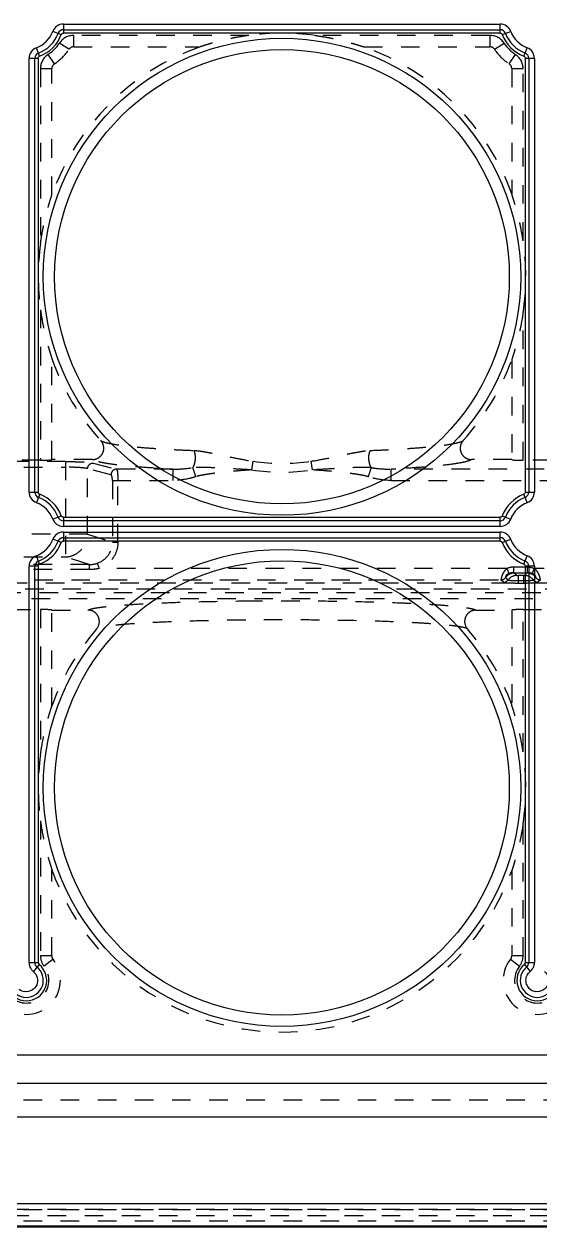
# Model space of a CAD drawing. Header units: millimetres. Extents: x -840 to 1682, y -9216 to -2117.
# Drawn here: x -365.1 to -319.7, y -2617 to -2511.1 of the extents above; entities that cross this region are included whole.
import ezdxf

# ---------------------------------------------------------------- set-up
doc = ezdxf.new("R2010")
doc.units = ezdxf.units.MM
doc.header["$LTSCALE"] = 16.335
doc.linetypes.add('HIDDEN', pattern=[0.2, 0.1, -0.1])
doc.layers.get('0').update_dxf_attribs({"linetype": 'CONTINUOUS'})
doc.layers.add('DEFAULT_2', color=8, linetype='HIDDEN')

msp = doc.modelspace()

# ---------------------------------------------------------------- linework, layer by layer
at = {"color": 7, "linetype": 'Continuous'}
for p, q in [((-361.935, -2511.958), (-362.546, -2511.724)), ((-361.802, -2512.02), (-361.935, -2511.958)), ((-361.612, -2511.081), (-323.188, -2511.081)), ((-361.612, -2511.081), (-361.612, -2511.881)), ((-361.612, -2511.581), (-323.188, -2511.581)), ((-323.2, -2511.881), (-361.612, -2511.881)), ((-323.188, -2511.881), (-323.188, -2511.081)), ((-323.001, -2512.01), (-322.254, -2511.724)), ((-364.631, -2552.285), (-364.631, -2514.1)), ((-363.831, -2514.1), (-364.631, -2514.1)), ((-364.131, -2552.285), (-364.131, -2514.1)), ((-363.702, -2513.914), (-363.988, -2513.166)), ((-363.831, -2514.112), (-363.831, -2552.285)), ((-321.107, -2513.91), (-321.045, -2513.777)), ((-321.045, -2513.777), (-320.812, -2513.166)), ((-320.169, -2514.1), (-320.969, -2514.1)), ((-320.969, -2552.274), (-320.969, -2514.1)), ((-320.669, -2514.1), (-320.669, -2552.285)), ((-320.169, -2514.1), (-320.169, -2552.285)), ((-364.631, -2552.285), (-363.831, -2552.285)), ((-320.969, -2552.285), (-320.169, -2552.285)), ((-363.755, -2552.609), (-363.988, -2553.219)), ((-363.693, -2552.476), (-363.755, -2552.609)), ((-320.812, -2553.219), (-321.097, -2552.472)), ((-362.546, -2554.662), (-361.798, -2554.376)), ((-322.998, -2554.366), (-322.864, -2554.428)), ((-322.864, -2554.428), (-322.254, -2554.662)), ((-361.612, -2554.505), (-361.612, -2555.305)), ((-323.188, -2554.805), (-361.612, -2554.805)), ((-323.188, -2555.305), (-361.612, -2555.305)), ((-361.6, -2554.505), (-323.188, -2554.505)), ((-323.188, -2555.305), (-323.188, -2554.505)), ((-361.935, -2556.681), (-362.546, -2556.447)), ((-361.612, -2555.805), (-323.188, -2555.805)), ((-361.612, -2555.805), (-361.612, -2556.605)), ((-361.612, -2556.305), (-323.188, -2556.305)), ((-323.188, -2556.605), (-323.188, -2555.805)), ((-323.001, -2556.733), (-322.254, -2556.447)), ((-361.802, -2556.743), (-361.935, -2556.681)), ((-323.2, -2556.605), (-361.612, -2556.605)), ((-363.702, -2558.637), (-363.988, -2557.89)), ((-321.107, -2558.634), (-321.045, -2558.5)), ((-321.045, -2558.5), (-320.812, -2557.89)), ((-363.831, -2558.824), (-364.631, -2558.824)), ((-364.631, -2593.714), (-364.631, -2558.824)), ((-364.131, -2593.714), (-364.131, -2558.824)), ((-363.831, -2558.836), (-363.831, -2593.714)), ((-320.169, -2558.824), (-320.969, -2558.824)), ((-320.969, -2593.714), (-320.969, -2558.824)), ((-320.669, -2558.824), (-320.669, -2593.714)), ((-320.169, -2558.824), (-320.169, -2593.712)), ((-364.631, -2593.714), (-363.831, -2593.714)), ((-363.756, -2593.87), (-364.256, -2594.494)), ((-321.044, -2593.87), (-320.544, -2594.494)), ((-320.969, -2593.714), (-320.169, -2593.714)), ((-434.881, -2601.831), (-294.881, -2601.831)), ((-434.881, -2604.331), (-294.881, -2604.331)), ((-294.881, -2607.331), (-434.881, -2607.331)), ((-434.881, -2614.933), (-294.881, -2614.933)), ((-294.881, -2616.931), (-434.881, -2616.931)), ((-434.881, -2616.987), (-294.881, -2616.987))]:
    msp.add_line(p, q, dxfattribs=at)
for centre, radius in [((-342.381, -2533.331), 21), ((-342.381, -2533.331), 20), ((-342.381, -2578.331), 21), ((-342.381, -2578.331), 20)]:
    msp.add_circle(centre, radius, dxfattribs=at)
for centre, radius, start, end in [((-364.881, -2510.831), 2.5, 290.92483, 339.07517), ((-364.881, -2510.831), 3, 290.92483, 339.07517), ((-364.881, -2510.831), 3.3, 290.92483, 338.98658), ((-361.612, -2512.081), 1, 90, 159.07517), ((-361.612, -2512.081), 0.5, 90, 159.07517), ((-323.188, -2512.081), 1, 20.92483, 90), ((-323.188, -2512.081), 0.5, 20.92483, 90), ((-319.919, -2510.831), 3.3, 200.92483, 248.98658), ((-319.919, -2510.831), 3, 200.92483, 249.07517), ((-319.919, -2510.831), 2.5, 200.92483, 249.07517), ((-363.631, -2514.1), 1, 110.92483, 180), ((-363.631, -2514.1), 0.5, 110.92483, 180), ((-321.169, -2514.1), 0.5, 0, 69.07517), ((-321.169, -2514.1), 1, 0, 69.07517), ((-363.631, -2552.285), 1, 180, 249.07517), ((-363.631, -2552.285), 0.5, 180, 249.07517), ((-321.169, -2552.285), 0.5, 290.92483, 0), ((-321.169, -2552.285), 1, 290.92483, 360), ((-364.881, -2555.555), 2.5, 20.92483, 69.07517), ((-364.881, -2555.555), 3, 20.92483, 69.07517), ((-364.881, -2555.555), 3.3, 20.92483, 68.98658), ((-319.919, -2555.555), 3.3, 110.92483, 158.98658), ((-319.919, -2555.555), 3, 110.92483, 159.07517), ((-319.919, -2555.555), 2.5, 110.92483, 159.07517), ((-361.612, -2554.305), 1, 200.92483, 270), ((-361.612, -2554.305), 0.5, 200.92483, 270), ((-323.188, -2554.305), 0.5, 270, 339.07517), ((-323.188, -2554.305), 1, 270, 339.07517), ((-364.881, -2555.555), 2.5, 290.92483, 339.07517), ((-361.612, -2556.805), 1, 90, 159.07517), ((-361.612, -2556.805), 0.5, 90, 159.07517), ((-323.188, -2556.805), 1, 20.92483, 90), ((-323.188, -2556.805), 0.5, 20.92483, 90), ((-319.919, -2555.555), 2.5, 200.92483, 249.07517), ((-364.881, -2555.555), 3, 290.92483, 339.07517), ((-364.881, -2555.555), 3.3, 290.92483, 338.98658), ((-319.919, -2555.555), 3.3, 200.92483, 248.98658), ((-319.919, -2555.555), 3, 200.92483, 249.07517), ((-363.631, -2558.824), 1, 110.92483, 180), ((-363.631, -2558.824), 0.5, 110.92483, 180), ((-321.169, -2558.824), 0.5, 0, 69.07517), ((-321.169, -2558.824), 1, 0, 69.07517), ((-364.881, -2595.275), 1.8, 128.68219, 51.31781), ((-364.881, -2595.275), 1.5, 128.68219, 51.31781), ((-363.64, -2593.72), 0.988, 214.42455, 231.31266), ((-363.631, -2593.714), 0.5, 180, 231.31781), ((-363.631, -2593.714), 0.2, 180, 231.31781), ((-319.919, -2595.275), 1.8, 128.68219, 51.31781), ((-319.919, -2595.275), 1.5, 128.68219, 51.31781), ((-321.169, -2593.714), 0.2, 308.68219, 0), ((-321.169, -2593.714), 0.5, 308.68219, 0), ((-321.127, -2593.747), 0.946, 308.68971, 312.48025), ((-321.148, -2593.725), 0.977, 312.51886, 325.70263), ((-321.164, -2593.716), 0.994, 325.775, 343.01794), ((-321.185, -2593.711), 1.016, 343.10685, 359.9714), ((-364.881, -2595.275), 1, 231.31781, 262.37296), ((-319.919, -2595.275), 1, 231.31781, 262.37296)]:
    msp.add_arc(centre, radius, start, end, dxfattribs=at)
for points in [[(-361.8, -2512.015), (-361.792, -2511.99), (-361.778, -2511.968), (-361.761, -2511.948)], [(-361.761, -2511.948), (-361.743, -2511.928), (-361.721, -2511.911), (-361.696, -2511.9)], [(-361.696, -2511.9), (-361.67, -2511.888), (-361.64, -2511.881), (-361.612, -2511.881)], [(-323.2, -2511.881), (-323.146, -2511.879), (-323.088, -2511.9), (-323.049, -2511.938)], [(-323.049, -2511.938), (-323.028, -2511.958), (-323.012, -2511.983), (-323.001, -2512.01)], [(-363.831, -2514.112), (-363.834, -2514.059), (-363.812, -2514), (-363.774, -2513.961)], [(-363.774, -2513.961), (-363.754, -2513.941), (-363.729, -2513.924), (-363.702, -2513.914)], [(-321.102, -2513.912), (-321.078, -2513.92), (-321.055, -2513.934), (-321.036, -2513.951)], [(-321.036, -2513.951), (-321.016, -2513.969), (-320.999, -2513.991), (-320.988, -2514.016)], [(-320.988, -2514.016), (-320.975, -2514.042), (-320.969, -2514.072), (-320.969, -2514.1)], [(-363.812, -2552.37), (-363.824, -2552.344), (-363.831, -2552.314), (-363.831, -2552.285)], [(-320.969, -2552.274), (-320.966, -2552.327), (-320.988, -2552.386), (-321.025, -2552.424)], [(-363.764, -2552.435), (-363.784, -2552.417), (-363.801, -2552.394), (-363.812, -2552.37)], [(-363.697, -2552.474), (-363.722, -2552.466), (-363.745, -2552.452), (-363.764, -2552.435)], [(-321.025, -2552.424), (-321.045, -2552.445), (-321.07, -2552.462), (-321.097, -2552.472)], [(-361.751, -2554.448), (-361.771, -2554.428), (-361.788, -2554.403), (-361.798, -2554.376)], [(-361.6, -2554.505), (-361.653, -2554.507), (-361.712, -2554.486), (-361.751, -2554.448)], [(-323.04, -2554.439), (-323.058, -2554.459), (-323.081, -2554.476), (-323.107, -2554.487)], [(-323, -2554.371), (-323.008, -2554.396), (-323.022, -2554.419), (-323.04, -2554.439)], [(-323.107, -2554.487), (-323.132, -2554.499), (-323.16, -2554.505), (-323.188, -2554.505)], [(-361.8, -2556.738), (-361.792, -2556.714), (-361.778, -2556.691), (-361.761, -2556.672)], [(-361.761, -2556.672), (-361.743, -2556.652), (-361.721, -2556.635), (-361.696, -2556.623)], [(-361.696, -2556.623), (-361.67, -2556.611), (-361.64, -2556.605), (-361.612, -2556.605)], [(-323.2, -2556.605), (-323.146, -2556.602), (-323.088, -2556.623), (-323.049, -2556.661)], [(-323.049, -2556.661), (-323.028, -2556.681), (-323.012, -2556.706), (-323.001, -2556.733)], [(-363.831, -2558.836), (-363.834, -2558.782), (-363.812, -2558.723), (-363.774, -2558.685)], [(-363.774, -2558.685), (-363.754, -2558.664), (-363.729, -2558.647), (-363.702, -2558.637)], [(-321.102, -2558.635), (-321.078, -2558.643), (-321.055, -2558.657), (-321.036, -2558.674)], [(-321.036, -2558.674), (-321.016, -2558.692), (-320.999, -2558.715), (-320.988, -2558.739)], [(-320.988, -2558.739), (-320.975, -2558.765), (-320.969, -2558.795), (-320.969, -2558.824)], [(-364.631, -2593.714), (-364.631, -2593.91), (-364.568, -2594.115), (-364.457, -2594.277)]]:
    msp.add_open_spline(points, degree=3, dxfattribs=at)
for points, knots in [([(-364.258, -2594.491), (-364.092, -2594.625), (-363.839, -2595.012), (-363.894, -2595.695), (-364.348, -2596.208), (-364.802, -2596.295), (-365.013, -2596.266)], [0, 0, 0, 0, 0.2501076, 0.5000262, 0.7499522, 1, 1, 1, 1]), ([(-320.544, -2596.056), (-320.66, -2595.963), (-320.853, -2595.72), (-320.953, -2595.269), (-320.848, -2594.819), (-320.652, -2594.579), (-320.536, -2594.486)], [0, 0, 0, 0, 0.250023, 0.4999614, 0.7499095, 1, 1, 1, 1]), ([(-319.296, -2594.491), (-319.13, -2594.625), (-318.878, -2595.012), (-318.932, -2595.695), (-319.386, -2596.208), (-319.84, -2596.295), (-320.052, -2596.266)], [0, 0, 0, 0, 0.2501076, 0.5000262, 0.7499522, 1, 1, 1, 1])]:
    msp.add_open_spline(points, degree=3, knots=knots, dxfattribs=at)
at = {"layer": 'DEFAULT_2', "color": 8, "linetype": 'HIDDEN'}
for p, q in [((-345.286, -2512.081), (-360.705, -2512.081)), ((-360.705, -2513.081), (-360.705, -2512.081)), ((-324.095, -2512.081), (-339.476, -2512.081)), ((-324.095, -2512.081), (-324.095, -2513.081)), ((-361.123, -2513.306), (-361.958, -2512.756)), ((-360.705, -2513.081), (-349.588, -2513.081)), ((-335.174, -2513.081), (-324.095, -2513.081)), ((-323.677, -2513.306), (-322.842, -2512.756)), ((-362.406, -2514.59), (-362.956, -2513.754)), ((-322.394, -2514.59), (-321.844, -2513.754)), ((-363.631, -2515.007), (-363.631, -2530.427)), ((-363.631, -2515.007), (-362.631, -2515.007)), ((-362.631, -2526.125), (-362.631, -2515.007)), ((-322.169, -2515.007), (-321.169, -2515.007)), ((-322.169, -2515.007), (-322.169, -2526.018)), ((-321.169, -2530.16), (-321.169, -2515.007)), ((-363.631, -2536.236), (-363.631, -2549.492)), ((-321.169, -2549.492), (-321.169, -2536.502)), ((-362.631, -2549.422), (-362.631, -2540.538)), ((-322.169, -2540.644), (-322.169, -2549.422)), ((-361.414, -2549.6), (-368.346, -2549.6)), ((-368.346, -2550.098), (-361.415, -2550.098)), ((-363.631, -2549.492), (-366.131, -2549.492)), ((-359.058, -2549.422), (-362.631, -2549.422)), ((-361.415, -2549.6), (-361.415, -2557.991)), ((-359, -2549.729), (-356.942, -2550.266)), ((-345.027, -2550.331), (-344.909, -2549.576)), ((-339.853, -2549.576), (-339.735, -2550.331)), ((-322.169, -2549.422), (-325.704, -2549.422)), ((-318.669, -2549.492), (-321.169, -2549.492)), ((-357.425, -2550.765), (-359.484, -2550.228)), ((-359.484, -2555.999), (-359.484, -2550.228)), ((-357.301, -2551.264), (-351.998, -2551.264)), ((-357.301, -2551.264), (-357.301, -2556.711)), ((-351.998, -2550.266), (-356.942, -2550.266)), ((-356.818, -2556.711), (-356.818, -2551.264)), ((-351.998, -2550.266), (-351.998, -2551.264)), ((-316.039, -2550.266), (-332.763, -2550.266)), ((-332.763, -2551.264), (-332.763, -2550.266)), ((-332.763, -2551.264), (-315.04, -2551.264)), ((-359.484, -2555.999), (-370.278, -2555.999)), ((-359.484, -2555.999), (-357.301, -2556.711)), ((-357.301, -2556.711), (-356.818, -2556.711)), ((-359.345, -2558.667), (-370.416, -2558.667)), ((-368.346, -2557.991), (-361.415, -2557.991)), ((-359.345, -2558.667), (-361.415, -2557.991)), ((-359.345, -2558.667), (-359.345, -2559.115)), ((-358.638, -2558.551), (-358.474, -2559.016)), ((-359.345, -2559.115), (-370.416, -2559.115)), ((-322.595, -2559.016), (-358.474, -2559.016)), ((-322.595, -2559.016), (-322.404, -2559.471)), ((-320.786, -2558.89), (-321.976, -2558.89)), ((-321.976, -2559.39), (-321.976, -2558.89)), ((-321.976, -2559.39), (-320.786, -2559.39)), ((-321.916, -2559.414), (-321.701, -2559.629)), ((-321.144, -2559.633), (-321.617, -2559.633)), ((-321.617, -2559.633), (-321.617, -2560.294)), ((-321.144, -2559.633), (-321.144, -2560.294)), ((-321.06, -2559.629), (-320.845, -2559.414)), ((-320.786, -2559.39), (-320.786, -2558.89)), ((-320.357, -2559.47), (-320.166, -2559.016)), ((-316.039, -2559.016), (-320.166, -2559.016)), ((-315.784, -2560.307), (-413.977, -2560.307)), ((-406.647, -2560.015), (-323.115, -2560.015)), ((-322.899, -2560.23), (-323.115, -2560.015)), ((-322.715, -2559.815), (-322.5, -2560.03)), ((-321.617, -2560.074), (-321.144, -2560.074)), ((-321.617, -2560.294), (-321.145, -2560.294)), ((-320.262, -2560.03), (-320.047, -2559.815)), ((-319.647, -2560.015), (-319.863, -2560.23)), ((-413.977, -2560.806), (-315.784, -2560.806)), ((-316.345, -2561.157), (-413.416, -2561.157)), ((-413.416, -2561.657), (-316.345, -2561.657)), ((-366.131, -2562.627), (-363.631, -2562.627)), ((-363.631, -2562.627), (-363.631, -2575.427)), ((-362.631, -2562.68), (-359.447, -2562.68)), ((-362.631, -2571.125), (-362.631, -2562.68)), ((-325.315, -2562.68), (-322.169, -2562.68)), ((-322.169, -2562.68), (-322.169, -2571.018)), ((-321.169, -2562.627), (-318.669, -2562.627)), ((-321.169, -2575.16), (-321.169, -2562.627)), ((-363.631, -2581.236), (-363.631, -2593.11)), ((-321.169, -2593.11), (-321.169, -2581.502)), ((-362.631, -2593.11), (-362.631, -2585.538)), ((-322.169, -2585.644), (-322.169, -2593.11)), ((-362.631, -2593.11), (-363.631, -2593.11)), ((-362.524, -2593.419), (-363.309, -2594.038)), ((-322.276, -2593.419), (-321.49, -2594.038)), ((-321.169, -2593.11), (-322.169, -2593.11)), ((-294.881, -2605.831), (-434.881, -2605.831)), ((-434.881, -2615.435), (-294.881, -2615.435)), ((-294.881, -2615.49), (-434.881, -2615.49)), ((-434.881, -2615.989), (-294.881, -2615.989)), ((-294.881, -2616.488), (-434.881, -2616.488))]:
    msp.add_line(p, q, dxfattribs=at)
for centre, radius, start, end in [((-360.705, -2513.581), 1.5, 90, 146.63299), ((-342.381, -2533.331), 21.448, 82.21628, 97.78372), ((-324.095, -2513.581), 1.5, 33.36701, 90), ((-364.881, -2510.831), 3.5, 303.36701, 326.63299), ((-342.381, -2533.331), 21.494, 109.59012, 160.40988), ((-360.705, -2513.581), 0.5, 90, 146.63299), ((-342.381, -2533.331), 21.494, 19.89085, 70.40988), ((-324.095, -2513.581), 0.5, 33.36701, 90), ((-319.919, -2510.831), 3.5, 213.36701, 236.63299), ((-362.131, -2515.007), 1.5, 123.36701, 180), ((-364.881, -2510.831), 4.5, 303.36701, 326.63299), ((-319.919, -2510.831), 4.5, 213.36701, 236.63299), ((-322.669, -2515.007), 1.5, 0, 56.63299), ((-362.131, -2515.007), 0.5, 123.36701, 180), ((-322.669, -2515.007), 0.5, 0, 56.63299), ((-342.381, -2533.331), 21.448, 172.21628, 187.78372), ((-342.381, -2533.331), 21.448, 351.49761, 8.50239), ((-342.381, -2533.331), 21.494, 199.59012, 222.13302), ((-342.381, -2533.331), 21.494, 317.86698, 340.10915), ((-346.272, -2432.753), 117.653, 266.40472, 267.21023), ((-342.381, -2533.331), 16.44, 261.15388, 278.84612), ((-539.369, -2483.423), 215.44, 341.73647, 341.96117), ((-342.381, -2533.331), 17.205, 261.15388, 278.84611), ((-359.336, -2556.503), 2.164, 269.76153, 288.83138), ((-321.913, -2560.415), 1.002, 90.18208, 143.15777), ((-321.698, -2560.63), 1.002, 90.1765, 143.16248), ((-321.064, -2560.63), 1.002, 36.84209, 89.81778), ((-320.849, -2560.415), 1.002, 36.84239, 89.81813), ((-323.114, -2559.515), 0.5, 269.95017, 323.13002), ((-322.9, -2559.73), 0.501, 270.17648, 323.17027), ((-319.646, -2559.513), 0.501, 216.98258, 269.93733), ((-359.45, -2563.677), 1.002, 319.28974, 359.78395), ((-325.312, -2563.678), 1.002, 180.20299, 220.71286), ((-342.381, -2578.331), 21.494, 139.35698, 160.40988), ((-342.381, -2578.331), 21.494, 19.89085, 40.64302), ((-342.381, -2578.331), 21.448, 172.21628, 187.78372), ((-342.381, -2578.331), 21.448, 351.49761, 8.50239), ((-342.381, -2578.331), 21.494, 199.59012, 340.10915), ((-364.881, -2595.275), 3, 141.78679, 38.21321), ((-362.131, -2593.11), 1.5, 180, 218.21321), ((-362.131, -2593.11), 0.5, 180, 218.21321), ((-319.919, -2595.275), 3, 141.78679, 38.21321), ((-322.669, -2593.11), 0.5, 321.78679, 360), ((-322.669, -2593.11), 1.5, 321.78679, 360), ((-364.881, -2595.275), 2, 141.78679, 38.21321), ((-319.919, -2595.275), 2, 141.78679, 38.21321)]:
    msp.add_arc(centre, radius, start, end, dxfattribs=at)
for centre, ratio, start_param, end_param in [((-363.631, -2549.422), 0.0699268, -1.5707963, 0), ((-321.169, -2549.422), 0.0699268, -3.1415927, -1.5707963), ((-363.631, -2562.68), 0.0524078, 0, 1.5707963), ((-321.169, -2562.68), 0.0524078, 1.5707963, 3.1415927)]:
    msp.add_ellipse(centre, major_axis=(1, 0), ratio=ratio, start_param=start_param, end_param=end_param, dxfattribs=at)
for points, knots in [([(-345.286, -2512.081), (-345.676, -2512.135), (-346.259, -2512.23), (-347.03, -2512.388), (-347.603, -2512.52), (-348.075, -2512.64), (-348.448, -2512.742), (-348.721, -2512.821), (-348.986, -2512.899), (-349.198, -2512.964), (-349.357, -2513.013), (-349.458, -2513.044), (-349.529, -2513.067), (-349.57, -2513.077), (-349.583, -2513.081), (-349.588, -2513.081)], [0, 0, 0, 0, 0.2672521, 0.4007301, 0.533832, 0.6660163, 0.7314024, 0.7959073, 0.8588679, 0.9187894, 0.9465172, 0.9713472, 0.9907663, 0.9970191, 1, 1, 1, 1]), ([(-339.476, -2512.081), (-339.086, -2512.135), (-338.502, -2512.23), (-337.731, -2512.388), (-337.159, -2512.52), (-336.686, -2512.64), (-336.314, -2512.742), (-336.04, -2512.821), (-335.775, -2512.899), (-335.563, -2512.964), (-335.405, -2513.013), (-335.303, -2513.044), (-335.232, -2513.067), (-335.192, -2513.077), (-335.178, -2513.081), (-335.174, -2513.081)], [0, 0, 0, 0, 0.2672521, 0.4007301, 0.5338319, 0.6660163, 0.7314024, 0.7959073, 0.8588679, 0.9187894, 0.9465172, 0.9713472, 0.9907663, 0.9970191, 1, 1, 1, 1]), ([(-363.631, -2530.427), (-363.577, -2530.036), (-363.482, -2529.453), (-363.324, -2528.682), (-363.192, -2528.109), (-363.072, -2527.637), (-362.97, -2527.264), (-362.892, -2526.991), (-362.813, -2526.726), (-362.748, -2526.514), (-362.699, -2526.355), (-362.668, -2526.254), (-362.645, -2526.183), (-362.635, -2526.142), (-362.631, -2526.129), (-362.631, -2526.125)], [0, 0, 0, 0, 0.2672521, 0.4007301, 0.5338319, 0.6660163, 0.7314024, 0.7959074, 0.8588679, 0.9187894, 0.9465172, 0.9713472, 0.9907663, 0.9970191, 1, 1, 1, 1]), ([(-321.169, -2530.16), (-321.225, -2529.783), (-321.324, -2529.22), (-321.484, -2528.476), (-321.617, -2527.923), (-321.737, -2527.468), (-321.838, -2527.109), (-321.915, -2526.846), (-321.992, -2526.591), (-322.056, -2526.388), (-322.103, -2526.236), (-322.133, -2526.14), (-322.155, -2526.073), (-322.165, -2526.035), (-322.169, -2526.022), (-322.169, -2526.018)], [0, 0, 0, 0, 0.2680547, 0.4019063, 0.5353348, 0.6677546, 0.7331989, 0.7976955, 0.8605415, 0.9201663, 0.9476319, 0.9720897, 0.9910511, 0.9971062, 1, 1, 1, 1]), ([(-363.631, -2536.236), (-363.577, -2536.626), (-363.482, -2537.21), (-363.324, -2537.981), (-363.192, -2538.554), (-363.072, -2539.026), (-362.97, -2539.398), (-362.892, -2539.672), (-362.813, -2539.937), (-362.748, -2540.149), (-362.699, -2540.307), (-362.668, -2540.409), (-362.645, -2540.48), (-362.635, -2540.52), (-362.631, -2540.534), (-362.631, -2540.538)], [0, 0, 0, 0, 0.2672521, 0.4007301, 0.5338319, 0.6660163, 0.7314024, 0.7959073, 0.8588679, 0.9187894, 0.9465172, 0.9713472, 0.9907663, 0.9970191, 1, 1, 1, 1]), ([(-321.169, -2536.502), (-321.225, -2536.879), (-321.324, -2537.442), (-321.484, -2538.187), (-321.617, -2538.739), (-321.737, -2539.195), (-321.838, -2539.554), (-321.915, -2539.817), (-321.992, -2540.072), (-322.056, -2540.275), (-322.103, -2540.426), (-322.133, -2540.522), (-322.155, -2540.59), (-322.165, -2540.628), (-322.169, -2540.64), (-322.169, -2540.644)], [0, 0, 0, 0, 0.2680549, 0.4019066, 0.5353352, 0.6677552, 0.7331996, 0.7976963, 0.8605423, 0.9201672, 0.9476326, 0.9720906, 0.9910512, 0.9971062, 1, 1, 1, 1]), ([(-358.06, -2548.42), (-358.061, -2548.298), (-358.107, -2548.053), (-358.239, -2547.841), (-358.321, -2547.751)], [0, 0, 0, 0, 0.5001343, 1, 1, 1, 1]), ([(-358.321, -2547.751), (-358.284, -2547.778), (-358.185, -2547.828), (-357.911, -2547.926), (-357.422, -2548.035), (-356.673, -2548.155), (-355.715, -2548.269), (-354.561, -2548.375), (-353.229, -2548.471), (-351.737, -2548.555), (-350.691, -2548.601), (-350.146, -2548.623)], [0, 0, 0, 0, 0.0167199, 0.0398412, 0.1058934, 0.1981774, 0.315661, 0.4567339, 0.6194175, 0.8014574, 1, 1, 1, 1]), ([(-334.616, -2548.623), (-334.07, -2548.601), (-333.025, -2548.555), (-331.533, -2548.471), (-330.2, -2548.375), (-329.047, -2548.269), (-328.088, -2548.155), (-327.339, -2548.035), (-326.851, -2547.926), (-326.576, -2547.828), (-326.478, -2547.778), (-326.441, -2547.751)], [0, 0, 0, 0, 0.1985426, 0.3805825, 0.5432661, 0.684339, 0.8018226, 0.8941066, 0.9601588, 0.9832801, 1, 1, 1, 1]), ([(-326.441, -2547.751), (-326.523, -2547.841), (-326.654, -2548.053), (-326.701, -2548.298), (-326.702, -2548.42)], [0, 0, 0, 0, 0.4998658, 1, 1, 1, 1]), ([(-359.058, -2549.422), (-358.927, -2549.422), (-358.664, -2549.37), (-358.331, -2549.148), (-358.109, -2548.814), (-358.059, -2548.55), (-358.06, -2548.42)], [0, 0, 0, 0, 0.2500528, 0.5000632, 0.7500283, 1, 1, 1, 1]), ([(-350.146, -2548.622), (-349.935, -2548.63), (-349.508, -2548.682), (-348.866, -2548.794), (-348.215, -2548.925), (-347.34, -2549.112), (-346.24, -2549.344), (-345.354, -2549.507), (-344.909, -2549.576)], [0, 0, 0, 0, 0.1189365, 0.2418423, 0.3667554, 0.4928877, 0.746361, 1, 1, 1, 1]), ([(-350.146, -2548.623), (-350.102, -2548.717), (-350.041, -2548.933), (-350.022, -2549.155), (-350.022, -2549.273)], [0, 0, 0, 0, 0.4682953, 1, 1, 1, 1]), ([(-339.853, -2549.576), (-339.408, -2549.507), (-338.522, -2549.344), (-337.422, -2549.112), (-336.546, -2548.925), (-335.895, -2548.794), (-335.254, -2548.682), (-334.827, -2548.63), (-334.616, -2548.622)], [0, 0, 0, 0, 0.253636, 0.5071051, 0.6332358, 0.7581463, 0.8810535, 1, 1, 1, 1]), ([(-334.74, -2549.273), (-334.74, -2549.155), (-334.721, -2548.933), (-334.659, -2548.717), (-334.616, -2548.623)], [0, 0, 0, 0, 0.5317047, 1, 1, 1, 1]), ([(-326.702, -2548.42), (-326.703, -2548.55), (-326.652, -2548.814), (-326.431, -2549.148), (-326.098, -2549.37), (-325.834, -2549.422), (-325.704, -2549.422)], [0, 0, 0, 0, 0.2499703, 0.499938, 0.74995, 1, 1, 1, 1]), ([(-359.484, -2550.228), (-359.519, -2550.216), (-359.609, -2550.197), (-359.847, -2550.161), (-360.24, -2550.128), (-360.795, -2550.104), (-361.201, -2550.098), (-361.415, -2550.098)], [0, 0, 0, 0, 0.0583906, 0.1412184, 0.3718441, 0.6685331, 1, 1, 1, 1]), ([(-361.414, -2549.6), (-361.146, -2549.6), (-360.639, -2549.605), (-359.945, -2549.63), (-359.454, -2549.662), (-359.157, -2549.698), (-359.045, -2549.717), (-359, -2549.729)], [0, 0, 0, 0, 0.3323026, 0.6293088, 0.8597748, 0.9422444, 1, 1, 1, 1]), ([(-359.484, -2550.228), (-359.481, -2550.102), (-359.38, -2549.844), (-359.124, -2549.731), (-359.001, -2549.729)], [0, 0, 0, 0, 0.5055627, 1, 1, 1, 1]), ([(-353.65, -2550.174), (-354.343, -2550.13), (-355.329, -2550.058), (-356.564, -2549.934), (-357.316, -2549.843), (-357.942, -2549.747), (-358.438, -2549.649), (-358.798, -2549.549), (-358.991, -2549.47), (-359.058, -2549.422)], [0, 0, 0, 0, 0.3803848, 0.54071, 0.6792849, 0.7950718, 0.887301, 0.9554954, 1, 1, 1, 1]), ([(-351.998, -2550.266), (-351.853, -2550.269), (-351.266, -2550.266), (-350.679, -2550.208), (-350.242, -2550.136)], [0, 0, 0, 0, 0.2466728, 1, 1, 1, 1]), ([(-350.022, -2549.273), (-350.022, -2549.435), (-350.056, -2549.735), (-350.165, -2550.023), (-350.242, -2550.136)], [0, 0, 0, 0, 0.5403547, 1, 1, 1, 1]), ([(-345.027, -2550.331), (-345.464, -2550.309), (-346.339, -2550.265), (-347.432, -2550.197), (-348.304, -2550.15), (-348.849, -2550.128), (-349.283, -2550.116), (-349.606, -2550.114), (-349.926, -2550.119), (-350.138, -2550.125), (-350.242, -2550.137)], [0, 0, 0, 0, 0.2517823, 0.5033388, 0.6288513, 0.7539728, 0.8162741, 0.8783104, 0.9397326, 1, 1, 1, 1]), ([(-350.242, -2550.137), (-350.225, -2550.187), (-350.137, -2550.455), (-350.05, -2550.722), (-349.979, -2550.939)], [0, 0, 0, 0, 0.1891415, 1, 1, 1, 1]), ([(-334.519, -2550.137), (-334.623, -2550.125), (-334.835, -2550.119), (-335.155, -2550.115), (-335.478, -2550.116), (-335.912, -2550.128), (-336.457, -2550.15), (-337.33, -2550.197), (-338.422, -2550.263), (-339.297, -2550.312), (-339.735, -2550.331)], [0, 0, 0, 0, 0.0602949, 0.1216784, 0.1837314, 0.2460349, 0.3711525, 0.4966675, 0.7482224, 1, 1, 1, 1]), ([(-334.519, -2550.136), (-334.597, -2550.023), (-334.705, -2549.735), (-334.74, -2549.435), (-334.74, -2549.273)], [0, 0, 0, 0, 0.4596432, 1, 1, 1, 1]), ([(-334.519, -2550.136), (-334.373, -2550.16), (-333.791, -2550.243), (-333.202, -2550.275), (-332.763, -2550.266)], [0, 0, 0, 0, 0.2529661, 1, 1, 1, 1]), ([(-326.599, -2549.702), (-326.947, -2549.77), (-327.764, -2549.889), (-329.155, -2550.034), (-330.861, -2550.164), (-332.099, -2550.234), (-332.763, -2550.266)], [0, 0, 0, 0, 0.1718502, 0.399427, 0.6776951, 1, 1, 1, 1]), ([(-325.704, -2549.422), (-325.744, -2549.451), (-325.851, -2549.504), (-326.147, -2549.608), (-326.407, -2549.664), (-326.599, -2549.702)], [0, 0, 0, 0, 0.1582489, 0.3767263, 1, 1, 1, 1]), ([(-356.942, -2550.266), (-357.066, -2550.269), (-357.321, -2550.381), (-357.423, -2550.639), (-357.425, -2550.765)], [0, 0, 0, 0, 0.494428, 1, 1, 1, 1]), ([(-357.301, -2551.264), (-357.301, -2551.202), (-357.306, -2551.088), (-357.331, -2550.934), (-357.363, -2550.827), (-357.404, -2550.771), (-357.425, -2550.765)], [0, 0, 0, 0, 0.3493043, 0.6522328, 0.872986, 1, 1, 1, 1]), ([(-356.942, -2550.266), (-356.931, -2550.272), (-356.911, -2550.306), (-356.89, -2550.369), (-356.87, -2550.465), (-356.844, -2550.643), (-356.823, -2550.913), (-356.818, -2551.141), (-356.818, -2551.264)], [0, 0, 0, 0, 0.0384009, 0.1054832, 0.2019982, 0.325442, 0.6375242, 1, 1, 1, 1]), ([(-349.979, -2550.939), (-350.142, -2550.992), (-350.799, -2551.179), (-351.486, -2551.264), (-351.998, -2551.264)], [0, 0, 0, 0, 0.2503917, 1, 1, 1, 1]), ([(-345.027, -2550.331), (-345.448, -2550.359), (-346.288, -2550.422), (-347.336, -2550.521), (-348.17, -2550.615), (-348.79, -2550.698), (-349.3, -2550.778), (-349.695, -2550.86), (-349.887, -2550.909), (-349.979, -2550.94)], [0, 0, 0, 0, 0.2533793, 0.5060914, 0.6319981, 0.7573229, 0.8813502, 0.9416331, 1, 1, 1, 1]), ([(-334.782, -2550.941), (-334.875, -2550.909), (-335.068, -2550.86), (-335.465, -2550.777), (-335.975, -2550.697), (-336.594, -2550.614), (-337.427, -2550.52), (-338.474, -2550.422), (-339.314, -2550.359), (-339.735, -2550.331)], [0, 0, 0, 0, 0.0588837, 0.1193484, 0.243262, 0.3684963, 0.4943036, 0.7468201, 1, 1, 1, 1]), ([(-332.763, -2551.264), (-333.275, -2551.264), (-333.962, -2551.179), (-334.619, -2550.992), (-334.782, -2550.939)], [0, 0, 0, 0, 0.7496032, 1, 1, 1, 1]), ([(-361.415, -2557.991), (-361.166, -2557.985), (-360.662, -2557.871), (-360.028, -2557.423), (-359.598, -2556.77), (-359.489, -2556.255), (-359.484, -2555.999)], [0, 0, 0, 0, 0.245762, 0.4950758, 0.7472487, 1, 1, 1, 1]), ([(-358.638, -2558.551), (-358.26, -2558.422), (-357.56, -2557.929), (-357.299, -2557.109), (-357.301, -2556.711)], [0, 0, 0, 0, 0.5014469, 1, 1, 1, 1]), ([(-356.818, -2556.711), (-356.818, -2556.963), (-356.897, -2557.469), (-357.245, -2558.151), (-357.784, -2558.694), (-358.237, -2558.932), (-358.474, -2559.016)], [0, 0, 0, 0, 0.249992, 0.4999575, 0.7499622, 1, 1, 1, 1]), ([(-358.474, -2559.016), (-358.545, -2559.032), (-358.832, -2559.091), (-359.125, -2559.115), (-359.345, -2559.115)], [0, 0, 0, 0, 0.2480986, 1, 1, 1, 1]), ([(-322.595, -2559.016), (-322.7, -2559.104), (-322.837, -2559.258), (-322.967, -2559.485), (-323.034, -2559.645), (-323.078, -2559.785), (-323.101, -2559.885), (-323.111, -2559.947), (-323.115, -2559.979), (-323.117, -2560), (-323.117, -2560.011), (-323.115, -2560.015)], [0, 0, 0, 0, 0.3565989, 0.5255132, 0.6787638, 0.8078898, 0.9070026, 0.9438797, 0.9717622, 0.9904672, 1, 1, 1, 1]), ([(-322.405, -2559.47), (-322.439, -2559.483), (-322.507, -2559.513), (-322.601, -2559.568), (-322.676, -2559.631), (-322.714, -2559.707), (-322.723, -2559.765), (-322.722, -2559.801), (-322.718, -2559.813), (-322.715, -2559.815)], [0, 0, 0, 0, 0.2180196, 0.4382737, 0.6424046, 0.78023, 0.9356886, 0.9777985, 1, 1, 1, 1]), ([(-321.976, -2559.39), (-321.968, -2559.391), (-321.948, -2559.397), (-321.926, -2559.404), (-321.916, -2559.414)], [0, 0, 0, 0, 0.3556612, 1, 1, 1, 1]), ([(-321.701, -2559.629), (-321.699, -2559.631), (-321.689, -2559.63), (-321.672, -2559.632), (-321.646, -2559.633), (-321.627, -2559.633), (-321.617, -2559.633)], [0, 0, 0, 0, 0.0998736, 0.3262089, 0.6396259, 1, 1, 1, 1]), ([(-321.144, -2559.633), (-321.134, -2559.633), (-321.115, -2559.633), (-321.09, -2559.632), (-321.073, -2559.63), (-321.062, -2559.631), (-321.06, -2559.629)], [0, 0, 0, 0, 0.3603687, 0.6737862, 0.9001245, 1, 1, 1, 1]), ([(-320.845, -2559.414), (-320.843, -2559.411), (-320.825, -2559.399), (-320.803, -2559.394), (-320.786, -2559.39)], [0, 0, 0, 0, 0.1562134, 1, 1, 1, 1]), ([(-320.047, -2559.815), (-320.044, -2559.813), (-320.04, -2559.801), (-320.039, -2559.765), (-320.048, -2559.707), (-320.086, -2559.631), (-320.16, -2559.568), (-320.254, -2559.513), (-320.322, -2559.483), (-320.357, -2559.47)], [0, 0, 0, 0, 0.0222319, 0.0644388, 0.2204978, 0.3573571, 0.5611975, 0.781847, 1, 1, 1, 1]), ([(-319.647, -2560.015), (-319.645, -2560.011), (-319.645, -2560), (-319.646, -2559.979), (-319.65, -2559.947), (-319.661, -2559.885), (-319.684, -2559.785), (-319.727, -2559.644), (-319.794, -2559.484), (-319.925, -2559.258), (-320.062, -2559.104), (-320.166, -2559.016)], [0, 0, 0, 0, 0.0095286, 0.0282282, 0.0561873, 0.0931447, 0.1924247, 0.3216457, 0.4746722, 0.6437034, 1, 1, 1, 1]), ([(-322.899, -2560.23), (-322.889, -2560.239), (-322.847, -2560.245), (-322.77, -2560.258), (-322.648, -2560.267), (-322.491, -2560.277), (-322.301, -2560.284), (-322.007, -2560.292), (-321.776, -2560.294), (-321.617, -2560.294)], [0, 0, 0, 0, 0.0296319, 0.0923516, 0.1877508, 0.3122422, 0.4613334, 0.6298126, 1, 1, 1, 1]), ([(-322.499, -2560.03), (-322.493, -2560.036), (-322.464, -2560.04), (-322.411, -2560.049), (-322.327, -2560.055), (-322.219, -2560.062), (-322.088, -2560.067), (-321.885, -2560.072), (-321.727, -2560.074), (-321.617, -2560.074)], [0, 0, 0, 0, 0.0292857, 0.0923867, 0.1879045, 0.3123134, 0.4613687, 0.6298512, 1, 1, 1, 1]), ([(-321.145, -2560.294), (-320.986, -2560.294), (-320.755, -2560.292), (-320.46, -2560.284), (-320.271, -2560.277), (-320.113, -2560.268), (-319.992, -2560.257), (-319.916, -2560.248), (-319.878, -2560.238), (-319.866, -2560.234), (-319.863, -2560.23)], [0, 0, 0, 0, 0.3700429, 0.538497, 0.6875436, 0.8119488, 0.9074363, 0.9704806, 0.9893804, 1, 1, 1, 1]), ([(-321.144, -2560.074), (-321.035, -2560.074), (-320.876, -2560.072), (-320.673, -2560.067), (-320.543, -2560.062), (-320.435, -2560.055), (-320.351, -2560.049), (-320.298, -2560.04), (-320.268, -2560.036), (-320.262, -2560.03)], [0, 0, 0, 0, 0.37001, 0.5385024, 0.6875413, 0.8118319, 0.9072853, 0.9705228, 1, 1, 1, 1]), ([(-345.724, -2561.87), (-344.525, -2561.858), (-342.132, -2561.847), (-338.602, -2561.869), (-335.239, -2561.928), (-332.611, -2562.008), (-330.704, -2562.092), (-329.459, -2562.159), (-328.357, -2562.232), (-327.412, -2562.311), (-326.633, -2562.394), (-326.03, -2562.479), (-325.639, -2562.556), (-325.421, -2562.625), (-325.344, -2562.66), (-325.315, -2562.68)], [0, 0, 0, 0, 0.175704, 0.3508607, 0.5177021, 0.6688351, 0.7363827, 0.7975757, 0.8517268, 0.8982571, 0.9366522, 0.9665371, 0.9876397, 0.9948902, 1, 1, 1, 1]), ([(-359.447, -2562.68), (-359.397, -2562.647), (-359.251, -2562.593), (-358.976, -2562.526), (-358.592, -2562.459), (-358.103, -2562.392), (-357.511, -2562.328), (-356.527, -2562.24), (-355.074, -2562.142), (-353.089, -2562.045), (-350.824, -2561.965), (-348.337, -2561.905), (-346.612, -2561.88), (-345.724, -2561.87)], [0, 0, 0, 0, 0.012926, 0.0334713, 0.0617448, 0.0976529, 0.1409844, 0.1914975, 0.3127275, 0.4582425, 0.6242201, 0.8064578, 1, 1, 1, 1]), ([(-358.448, -2563.681), (-358.447, -2563.551), (-358.499, -2563.288), (-358.72, -2562.954), (-359.053, -2562.732), (-359.316, -2562.68), (-359.447, -2562.68)], [0, 0, 0, 0, 0.2499662, 0.4998712, 0.7499574, 1, 1, 1, 1]), ([(-325.315, -2562.68), (-325.445, -2562.68), (-325.708, -2562.732), (-326.041, -2562.954), (-326.264, -2563.288), (-326.314, -2563.551), (-326.314, -2563.681)], [0, 0, 0, 0, 0.2500212, 0.5000408, 0.7500193, 1, 1, 1, 1]), ([(-345.575, -2563.556), (-346.425, -2563.565), (-348.075, -2563.589), (-350.453, -2563.647), (-352.62, -2563.724), (-354.517, -2563.816), (-355.907, -2563.91), (-356.846, -2563.994), (-357.412, -2564.056), (-357.878, -2564.119), (-358.244, -2564.183), (-358.505, -2564.248), (-358.644, -2564.299), (-358.69, -2564.331)], [0, 0, 0, 0, 0.1937159, 0.3760349, 0.5421527, 0.6877198, 0.8089572, 0.8594527, 0.9027426, 0.9385828, 0.9667684, 0.9872025, 1, 1, 1, 1]), ([(-326.071, -2564.331), (-326.098, -2564.312), (-326.172, -2564.279), (-326.378, -2564.213), (-326.75, -2564.139), (-327.325, -2564.057), (-328.069, -2563.978), (-328.971, -2563.903), (-330.024, -2563.832), (-331.214, -2563.768), (-333.038, -2563.688), (-335.55, -2563.611), (-338.766, -2563.555), (-342.141, -2563.533), (-344.429, -2563.544), (-345.575, -2563.556)], [0, 0, 0, 0, 0.0050521, 0.0122487, 0.0332584, 0.0630732, 0.1014205, 0.1479233, 0.2020677, 0.2632689, 0.3308409, 0.4820432, 0.6489726, 0.8242123, 1, 1, 1, 1]), ([(-363.631, -2575.427), (-363.577, -2575.036), (-363.482, -2574.453), (-363.324, -2573.682), (-363.192, -2573.109), (-363.072, -2572.637), (-362.97, -2572.264), (-362.892, -2571.991), (-362.813, -2571.726), (-362.748, -2571.514), (-362.699, -2571.355), (-362.668, -2571.254), (-362.645, -2571.183), (-362.635, -2571.142), (-362.631, -2571.129), (-362.631, -2571.125)], [0, 0, 0, 0, 0.2672521, 0.4007301, 0.5338319, 0.6660163, 0.7314024, 0.7959074, 0.8588679, 0.9187894, 0.9465172, 0.9713472, 0.9907663, 0.9970191, 1, 1, 1, 1]), ([(-321.169, -2575.16), (-321.225, -2574.783), (-321.324, -2574.22), (-321.484, -2573.476), (-321.617, -2572.923), (-321.737, -2572.468), (-321.838, -2572.109), (-321.915, -2571.846), (-321.992, -2571.591), (-322.056, -2571.388), (-322.103, -2571.236), (-322.133, -2571.14), (-322.155, -2571.073), (-322.165, -2571.035), (-322.169, -2571.022), (-322.169, -2571.018)], [0, 0, 0, 0, 0.2680547, 0.4019063, 0.5353348, 0.6677546, 0.7331989, 0.7976955, 0.8605415, 0.9201663, 0.9476319, 0.9720897, 0.9910511, 0.9971062, 1, 1, 1, 1]), ([(-363.631, -2581.236), (-363.577, -2581.626), (-363.482, -2582.21), (-363.324, -2582.981), (-363.192, -2583.554), (-363.072, -2584.026), (-362.97, -2584.398), (-362.892, -2584.672), (-362.813, -2584.937), (-362.748, -2585.149), (-362.699, -2585.307), (-362.668, -2585.409), (-362.645, -2585.48), (-362.635, -2585.52), (-362.631, -2585.534), (-362.631, -2585.538)], [0, 0, 0, 0, 0.2672521, 0.4007301, 0.5338319, 0.6660163, 0.7314024, 0.7959073, 0.8588679, 0.9187894, 0.9465172, 0.9713472, 0.9907663, 0.9970191, 1, 1, 1, 1]), ([(-321.169, -2581.502), (-321.225, -2581.879), (-321.324, -2582.442), (-321.484, -2583.187), (-321.617, -2583.739), (-321.737, -2584.195), (-321.838, -2584.554), (-321.915, -2584.817), (-321.992, -2585.072), (-322.056, -2585.275), (-322.103, -2585.426), (-322.133, -2585.522), (-322.155, -2585.59), (-322.165, -2585.628), (-322.169, -2585.64), (-322.169, -2585.644)], [0, 0, 0, 0, 0.2680549, 0.4019066, 0.5353352, 0.6677552, 0.7331996, 0.7976963, 0.8605423, 0.9201672, 0.9476326, 0.9720906, 0.9910512, 0.9971062, 1, 1, 1, 1])]:
    msp.add_open_spline(points, degree=3, knots=knots, dxfattribs=at)
for points in [[(-321.976, -2558.89), (-322.187, -2558.89), (-322.401, -2558.935), (-322.595, -2559.016)], [(-321.976, -2559.39), (-322.121, -2559.389), (-322.269, -2559.418), (-322.405, -2559.47)], [(-320.786, -2558.89), (-320.575, -2558.89), (-320.361, -2558.935), (-320.166, -2559.016)], [(-320.357, -2559.47), (-320.493, -2559.418), (-320.64, -2559.389), (-320.786, -2559.39)], [(-320.262, -2560.03), (-320.173, -2560.149), (-320.012, -2560.23), (-319.863, -2560.23)]]:
    msp.add_open_spline(points, degree=3, dxfattribs=at)

doc.saveas('drawing.dxf')
